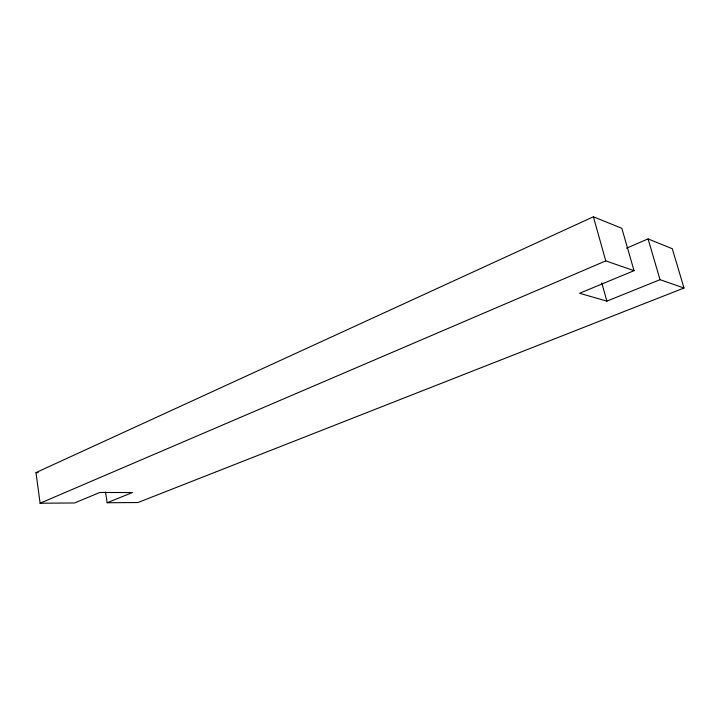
<?xml version="1.0" encoding="UTF-8"?>
<svg xmlns="http://www.w3.org/2000/svg" width="720" height="720" viewBox="0 0 720 720"><rect width="100%" height="100%" fill="white"/><g stroke="black" fill="none" stroke-linecap="round" stroke-linejoin="round"><path stroke-width="1.08" d="M105.516 492.012L107.118 502.749L132.426 492.534L99.819 492.48L74.538 502.974L40.095 503.217L36 472.59L593.37 216.783L621.846 228.312L634.032 270.675L579.582 293.283L606.87 301.131L660.024 279.684L684 288L672.273 248.706L648.063 238.914L626.544 248.184M40.095 503.217L605.772 260.883L634.032 270.675M684 288L137.979 502.533L107.118 502.749M36 472.59L38.214 472.626M648.063 238.914L660.024 279.684M593.37 216.783L605.772 260.883M601.785 282.888L606.87 301.131"/></g></svg>
